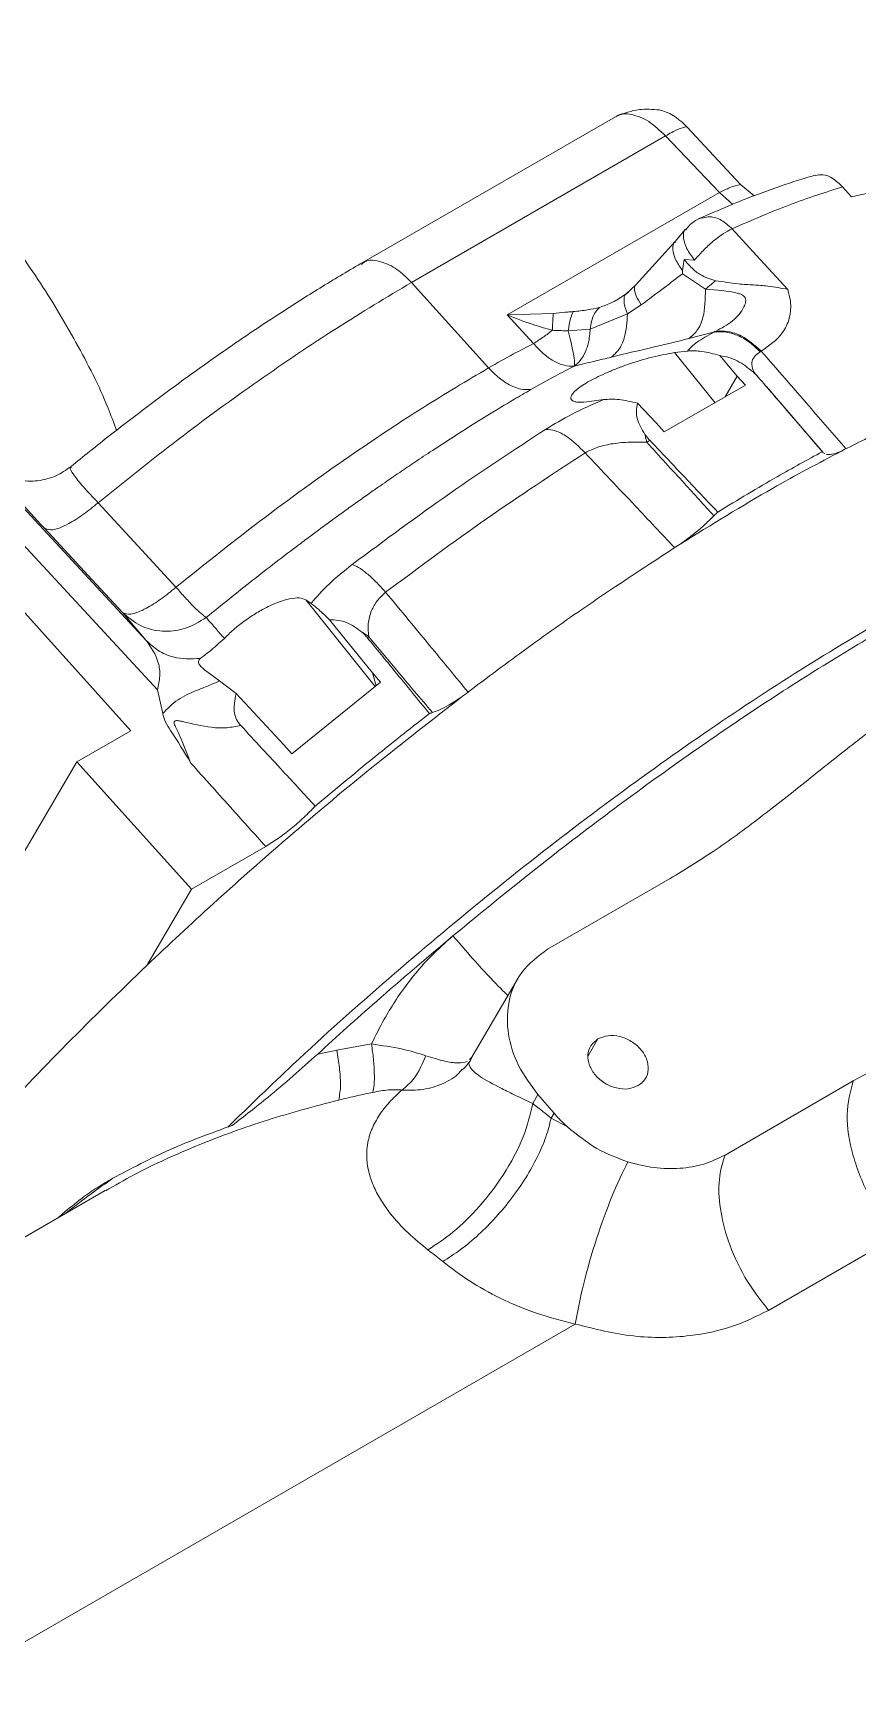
# Model space of a CAD drawing. Header units: millimetres. Extents: x 169 to 14583, y -399 to 10804.
# Drawn here: x 2401.5 to 2466.2, y 8397.4 to 8528 of the extents above; entities that cross this region are included whole.
import ezdxf

# ---------------------------------------------------------------- set-up
doc = ezdxf.new("R2010")
doc.units = ezdxf.units.MM
doc.header["$LTSCALE"] = 35

msp = doc.modelspace()

# ---------------------------------------------------------------- linework, layer by layer
at = {"color": 7, "linetype": 'Continuous', "lineweight": 18}
for p, q in [((2447.183, 8521.462), (2427.263, 8509.962)), ((2431.184, 8508.447), (2451.104, 8519.947)), ((2451.104, 8519.947), (2455.338, 8515.507)), ((2456.99, 8516.126), (2452.78, 8520.672)), ((2458.064, 8515.24), (2456.99, 8516.126)), ((2465.004, 8515.952), (2465.715, 8515.166)), ((2465.715, 8515.166), (2470.445, 8516.237)), ((2455.338, 8515.507), (2438.689, 8505.895)), ((2456.38, 8514.58), (2455.338, 8515.507)), ((2452.69, 8512.633), (2451.86, 8511.659)), ((2451.87, 8511.673), (2448.782, 8508.256)), ((2452.451, 8509.377), (2452.575, 8510.254)), ((2452.575, 8510.254), (2453.395, 8510.202)), ((2384.73, 8508.022), (2410.366, 8480.334)), ((2431.184, 8508.447), (2437.219, 8501.741)), ((2448.79, 8508.264), (2447.992, 8507.538)), ((2452.43, 8509.125), (2454.249, 8507.912)), ((2382.559, 8507.46), (2411.254, 8476.467)), ((2448.01, 8507.556), (2447.273, 8507.071)), ((2448.125, 8505.982), (2449.192, 8506.681)), ((2442.297, 8506.022), (2438.689, 8505.895)), ((2438.689, 8505.895), (2440.752, 8503.657)), ((2445.206, 8504.789), (2448.125, 8505.982)), ((2443.477, 8504.651), (2445.206, 8504.789)), ((2452.94, 8504.039), (2454.886, 8504.543)), ((2452.834, 8503.068), (2451.806, 8502.939)), ((2451.806, 8502.939), (2454.994, 8499.013)), ((2456.738, 8501.104), (2455.373, 8502.708)), ((2451.016, 8496.717), (2457.38, 8500.391)), ((2456.738, 8501.104), (2455.779, 8499.466)), ((2457.38, 8500.391), (2456.738, 8501.104)), ((2463.475, 8495.107), (2459.024, 8500.273)), ((2445.158, 8499.101), (2446.231, 8499.256)), ((2448.9, 8498.972), (2450.374, 8497.43)), ((2450.374, 8497.43), (2451.016, 8496.717)), ((2463.491, 8495.088), (2463.618, 8495.017)), ((2404.498, 8493.928), (2404.462, 8493.918)), ((2422.883, 8483.532), (2423.294, 8483.258)), ((2422.883, 8483.532), (2428.325, 8476.736)), ((2410.366, 8480.334), (2408.493, 8482.544)), ((2428.112, 8477.796), (2424.735, 8481.977)), ((2414.935, 8478.038), (2416.12, 8477.183)), ((2428.74, 8477.073), (2428.112, 8477.796)), ((2428.112, 8477.796), (2428.4, 8476.797)), ((2416.12, 8477.183), (2417.41, 8476.18)), ((2421.793, 8471.44), (2428.74, 8477.073)), ((2411.254, 8476.467), (2411.651, 8474.612)), ((2417.41, 8476.18), (2421.165, 8472.163)), ((2409.155, 8473.26), (2404.912, 8470.811)), ((2421.165, 8472.163), (2421.793, 8471.44)), ((2404.912, 8470.811), (2399.972, 8462.376)), ((2404.912, 8470.811), (2413.903, 8460.821)), ((2419.734, 8464.187), (2413.903, 8460.821)), ((2413.903, 8460.821), (2410.398, 8454.835)), ((2451.483, 8461.667), (2441.862, 8456.114)), ((2439.571, 8453.887), (2435.836, 8447.508)), ((2445.812, 8449.07), (2445.035, 8447.743)), ((2423.816, 8447.888), (2425.313, 8448.194)), ((2428.04, 8448.675), (2425.313, 8448.194)), ((2435.036, 8446.556), (2435.156, 8446.701)), ((2435.89, 8447.605), (2435.723, 8447.451)), ((2435.86, 8447.494), (2435.749, 8447.293)), ((2468.761, 8447.346), (2465.844, 8445.771)), ((2465.844, 8445.771), (2455.778, 8439.959)), ((2441.102, 8444.705), (2440.687, 8443.996)), ((2442.364, 8443.24), (2441.102, 8444.705)), ((2442.135, 8442.848), (2442.364, 8443.24)), ((2442.135, 8442.848), (2443.409, 8442.171)), ((2407.145, 8437.17), (2338.615, 8397.608)), ((2403.793, 8435.337), (2403.44, 8435.031)), ((2459.187, 8427.768), (2469.253, 8433.579)), ((2444.022, 8426.692), (2363.195, 8380.032))]:
    msp.add_line(p, q, dxfattribs=at)
at = {"color": 7, "linetype": 'Continuous', "lineweight": 18, "flags": 128}
for points in [[(2460.707, 8507.896), (2458.257, 8510.565), (2456.332, 8512.662)], [(2409.155, 8473.26), (2392.719, 8491.522), (2379.806, 8505.871)], [(2406.583, 8491.16), (2410.003, 8487.446), (2412.69, 8484.528)], [(2402.369, 8489.162), (2405.798, 8485.456), (2408.493, 8482.544)]]:
    msp.add_lwpolyline(points, dxfattribs=at)
at = {"color": 7, "linetype": 'Continuous', "lineweight": 18}
for points, knots in [([(2378.785, 8528.008), (2380.119, 8527.536), (2382.794, 8526.588), (2386.9, 8524.199), (2390.954, 8521.196), (2394.866, 8517.551), (2398.549, 8513.375), (2401.931, 8508.742), (2404.898, 8503.782), (2406.951, 8499.761), (2407.814, 8497.425), (2408.031, 8496.839)], [0, 0, 0, 0, 0.11963448, 0.23999034, 0.36033136, 0.47998343, 0.59961344, 0.71997505, 0.84031461, 0.95996734, 1, 1, 1, 1]), ([(2451.104, 8519.947), (2450.67, 8520.366), (2449.802, 8521.203), (2448.452, 8521.692), (2447.532, 8521.75), (2447.232, 8521.461), (2447.203, 8521.433)], [0, 0, 0, 0, 0.3217422, 0.6434844, 0.9652266, 1, 1, 1, 1]), ([(2450.617, 8521.993), (2450.096, 8522.034), (2448.942, 8522.124), (2447.846, 8521.717), (2447.245, 8521.493)], [0, 0, 0, 0, 0.4508974, 1, 1, 1, 1]), ([(2450.629, 8521.991), (2450.991, 8521.888), (2451.714, 8521.682), (2452.425, 8521.009), (2452.78, 8520.672)], [0, 0, 0, 0, 0.4996128, 1, 1, 1, 1]), ([(2462.866, 8516.869), (2462.54, 8516.775), (2461.314, 8516.425), (2459.074, 8515.658), (2456.338, 8514.595), (2454.502, 8513.783), (2453.709, 8513.433)], [0, 0, 0, 0, 0.1163761, 0.4379635, 0.7573444, 1, 1, 1, 1]), ([(2456.99, 8516.126), (2456.734, 8516.071), (2456.275, 8515.972), (2455.625, 8515.649), (2455.338, 8515.507)], [0, 0, 0, 0, 0.5594306, 1, 1, 1, 1]), ([(2465.004, 8515.952), (2464.758, 8516.185), (2464.25, 8516.668), (2463.466, 8516.968), (2463.054, 8516.887), (2462.87, 8516.85)], [0, 0, 0, 0, 0.3405548, 0.7040308, 1, 1, 1, 1]), ([(2454.032, 8513.537), (2453.993, 8513.528), (2453.631, 8513.447), (2453.128, 8513.134), (2452.816, 8512.729), (2452.706, 8512.587)], [0, 0, 0, 0, 0.07197104, 0.67246344, 1, 1, 1, 1]), ([(2454.039, 8513.505), (2453.94, 8513.511), (2453.84, 8513.518), (2453.77, 8513.46), (2453.769, 8513.459)], [0, 0, 0, 0, 0.9917765, 1, 1, 1, 1]), ([(2456.332, 8512.662), (2456.065, 8512.904), (2455.532, 8513.388), (2454.687, 8513.67), (2454.226, 8513.553), (2454.039, 8513.505)], [0, 0, 0, 0, 0.373065, 0.7461299, 1, 1, 1, 1]), ([(2452.693, 8512.598), (2452.674, 8512.584), (2452.493, 8512.453), (2452.488, 8511.922), (2452.719, 8511.094), (2453.169, 8510.499), (2453.395, 8510.202)], [0, 0, 0, 0, 0.0367237, 0.3578158, 0.6789079, 1, 1, 1, 1]), ([(2456.332, 8512.662), (2456.115, 8512.549), (2455.663, 8512.311), (2454.849, 8511.698), (2454.032, 8510.955), (2453.604, 8510.45), (2453.395, 8510.202)], [0, 0, 0, 0, 0.2335636, 0.4880774, 0.7491222, 1, 1, 1, 1]), ([(2451.901, 8511.638), (2451.862, 8511.61), (2451.648, 8511.456), (2451.669, 8510.898), (2451.911, 8510.131), (2452.271, 8509.628), (2452.451, 8509.377)], [0, 0, 0, 0, 0.0786356, 0.4363218, 0.7181609, 1, 1, 1, 1]), ([(2427.2, 8509.928), (2426.659, 8509.612), (2425.079, 8508.69), (2422.398, 8507.036), (2419.152, 8504.923), (2415.863, 8502.668), (2412.549, 8500.288), (2409.224, 8497.789), (2406.518, 8495.678), (2404.931, 8494.389), (2404.444, 8493.993)], [0, 0, 0, 0, 0.0754236, 0.2199895, 0.3640432, 0.5076431, 0.6509024, 0.7939102, 0.9367384, 1, 1, 1, 1]), ([(2427.249, 8509.854), (2427.328, 8509.93), (2427.711, 8510.298), (2428.742, 8510.156), (2430.046, 8509.564), (2430.804, 8508.82), (2431.184, 8508.447)], [0, 0, 0, 0, 0.091745, 0.4443174, 0.7221587, 1, 1, 1, 1]), ([(2452.451, 8509.377), (2452.447, 8509.33), (2452.439, 8509.246), (2452.433, 8509.162), (2452.43, 8509.125)], [0, 0, 0, 0, 0.5604656, 1, 1, 1, 1]), ([(2455.061, 8508.587), (2454.64, 8508.713), (2453.967, 8508.915), (2453.154, 8509.561), (2452.769, 8510.021), (2452.575, 8510.254)], [0, 0, 0, 0, 0.4516482, 0.7233051, 1, 1, 1, 1]), ([(2449.192, 8506.681), (2449.044, 8506.927), (2448.74, 8507.433), (2448.658, 8507.957), (2448.703, 8508.231), (2448.801, 8508.275), (2448.802, 8508.275)], [0, 0, 0, 0, 0.347125, 0.7124432, 0.997653, 1, 1, 1, 1]), ([(2449.192, 8506.681), (2449.814, 8507.142), (2450.925, 8507.966), (2451.969, 8508.771), (2452.43, 8509.125)], [0, 0, 0, 0, 0.5593554, 1, 1, 1, 1]), ([(2452.94, 8504.039), (2453.165, 8504.227), (2453.63, 8504.615), (2454.204, 8505.879), (2454.232, 8507.14), (2454.249, 8507.912)], [0, 0, 0, 0, 0.2672339, 0.5516483, 1, 1, 1, 1]), ([(2454.249, 8507.912), (2454.393, 8508.042), (2454.648, 8508.273), (2454.935, 8508.491), (2455.061, 8508.587)], [0, 0, 0, 0, 0.5598815, 1, 1, 1, 1]), ([(2454.249, 8507.912), (2455.107, 8507.865), (2456.043, 8507.813), (2457.07, 8507.518), (2457.222, 8507.415), (2457.339, 8507.294), (2457.417, 8507.128), (2457.405, 8506.853), (2457.158, 8506.223), (2456.411, 8505.357), (2455.494, 8504.859), (2455.03, 8504.607)], [0, 0, 0, 0, 0.3662202, 0.3997352, 0.427153, 0.4437711, 0.474624, 0.5107594, 0.5715656, 0.7830781, 1, 1, 1, 1]), ([(2460.707, 8507.896), (2460.189, 8508.002), (2459.325, 8508.179), (2457.984, 8508.249), (2456.577, 8508.344), (2455.637, 8508.495), (2455.061, 8508.587)], [0, 0, 0, 0, 0.2805412, 0.4672329, 0.673991, 1, 1, 1, 1]), ([(2458.619, 8503.061), (2459.241, 8503.492), (2460.252, 8504.192), (2460.883, 8505.625), (2461.003, 8506.803), (2460.789, 8507.594), (2460.707, 8507.896)], [0, 0, 0, 0, 0.3816169, 0.6201522, 0.8545598, 1, 1, 1, 1]), ([(2445.929, 8506.492), (2446.258, 8506.606), (2447.042, 8506.878), (2447.773, 8507.381), (2448.198, 8507.674)], [0, 0, 0, 0, 0.4186111, 1, 1, 1, 1]), ([(2448.125, 8505.982), (2448.036, 8506.216), (2447.854, 8506.692), (2447.84, 8507.195), (2447.907, 8507.472), (2447.997, 8507.531), (2448.008, 8507.539)], [0, 0, 0, 0, 0.3370729, 0.6873713, 0.9612939, 1, 1, 1, 1]), ([(2438.689, 8505.895), (2439.341, 8505.638), (2440.503, 8505.179), (2441.704, 8504.845), (2442.231, 8504.698)], [0, 0, 0, 0, 0.5609213, 1, 1, 1, 1]), ([(2442.231, 8504.698), (2442.244, 8504.985), (2442.267, 8505.496), (2442.288, 8505.861), (2442.297, 8506.022)], [0, 0, 0, 0, 0.56, 1, 1, 1, 1]), ([(2443.862, 8506.159), (2443.715, 8506.146), (2443.527, 8506.13), (2443.327, 8506.114), (2443.266, 8506.109), (2442.931, 8506.082), (2442.61, 8506.052), (2442.297, 8506.022)], [0, 0, 0, 0, 0.2808088, 0.3595882, 0.3832513, 0.3963607, 1, 1, 1, 1]), ([(2443.477, 8504.651), (2443.531, 8504.995), (2443.628, 8505.611), (2443.791, 8505.992), (2443.862, 8506.159)], [0, 0, 0, 0, 0.56, 1, 1, 1, 1]), ([(2445.929, 8506.492), (2445.624, 8506.421), (2444.97, 8506.269), (2444.248, 8506.198), (2443.862, 8506.159)], [0, 0, 0, 0, 0.4655732, 1, 1, 1, 1]), ([(2445.206, 8504.789), (2445.272, 8505.202), (2445.389, 8505.941), (2445.764, 8506.324), (2445.929, 8506.492)], [0, 0, 0, 0, 0.56, 1, 1, 1, 1]), ([(2446.839, 8502.581), (2447.048, 8502.76), (2447.473, 8503.123), (2448.002, 8504.234), (2448.079, 8505.323), (2448.125, 8505.982)], [0, 0, 0, 0, 0.2769426, 0.5623545, 1, 1, 1, 1]), ([(2440.752, 8503.657), (2441.02, 8503.826), (2441.499, 8504.128), (2442.007, 8504.524), (2442.231, 8504.698)], [0, 0, 0, 0, 0.559802, 1, 1, 1, 1]), ([(2442.231, 8504.698), (2442.465, 8504.687), (2442.887, 8504.667), (2443.295, 8504.656), (2443.477, 8504.651)], [0, 0, 0, 0, 0.5561849, 1, 1, 1, 1]), ([(2443.951, 8501.883), (2443.966, 8501.978), (2443.996, 8502.184), (2443.895, 8502.838), (2443.706, 8503.691), (2443.543, 8504.372), (2443.477, 8504.651)], [0, 0, 0, 0, 0.2311794, 0.5007909, 0.7959766, 1, 1, 1, 1]), ([(2443.951, 8501.883), (2444.113, 8502.015), (2444.453, 8502.293), (2444.819, 8502.942), (2445.105, 8503.771), (2445.17, 8504.423), (2445.206, 8504.789)], [0, 0, 0, 0, 0.2374371, 0.5000189, 0.7191143, 1, 1, 1, 1]), ([(2446.839, 8502.581), (2447.977, 8502.855), (2450.009, 8503.343), (2452.045, 8503.826), (2452.94, 8504.039)], [0, 0, 0, 0, 0.5599549, 1, 1, 1, 1]), ([(2454.886, 8504.543), (2454.411, 8504.276), (2453.435, 8503.726), (2453.038, 8503.291), (2452.834, 8503.068)], [0, 0, 0, 0, 0.4863036, 1, 1, 1, 1]), ([(2455.03, 8504.607), (2455.003, 8504.595), (2454.955, 8504.573), (2454.907, 8504.552), (2454.886, 8504.543)], [0, 0, 0, 0, 0.5615642, 1, 1, 1, 1]), ([(2454.886, 8504.543), (2455.179, 8504.57), (2455.772, 8504.625), (2456.738, 8504.341), (2457.691, 8503.816), (2458.255, 8503.273), (2458.533, 8503.005)], [0, 0, 0, 0, 0.24616793, 0.50000021, 0.75383238, 1, 1, 1, 1]), ([(2455.03, 8504.607), (2455.351, 8504.625), (2456.004, 8504.662), (2457.276, 8504.235), (2458.113, 8503.504), (2458.619, 8503.061)], [0, 0, 0, 0, 0.2770144, 0.5623046, 1, 1, 1, 1]), ([(2437.219, 8501.741), (2437.868, 8502.11), (2439.029, 8502.768), (2440.225, 8503.385), (2440.752, 8503.657)], [0, 0, 0, 0, 0.5594988, 1, 1, 1, 1]), ([(2440.752, 8503.657), (2441, 8503.383), (2441.501, 8502.832), (2442.327, 8502.254), (2443.173, 8501.881), (2443.688, 8501.882), (2443.951, 8501.883)], [0, 0, 0, 0, 0.2399454, 0.4844879, 0.7369145, 1, 1, 1, 1]), ([(2451.806, 8502.939), (2451.259, 8502.845), (2450.225, 8502.668), (2448.5, 8502.146), (2447.24, 8501.679), (2446.401, 8501.329), (2445.652, 8500.979), (2445.006, 8500.636), (2444.471, 8500.297), (2444.054, 8499.974), (2443.773, 8499.678), (2443.602, 8499.317), (2443.818, 8499.11), (2444.388, 8499.017), (2444.852, 8499.068), (2445.158, 8499.101)], [0, 0, 0, 0, 0.1497537, 0.2829036, 0.3415206, 0.3968579, 0.4493931, 0.4996907, 0.5499795, 0.6025116, 0.6578519, 0.7164778, 0.8496276, 0.9009409, 1, 1, 1, 1]), ([(2452.834, 8503.068), (2453.204, 8503.077), (2454.013, 8503.098), (2454.894, 8502.846), (2455.373, 8502.708)], [0, 0, 0, 0, 0.4566482, 1, 1, 1, 1]), ([(2455.373, 8502.708), (2455.613, 8502.665), (2456.071, 8502.582), (2457.001, 8502.21), (2457.582, 8501.747), (2457.981, 8501.429)], [0, 0, 0, 0, 0.2557728, 0.4894538, 1, 1, 1, 1]), ([(2458.417, 8500.968), (2458.255, 8501.162), (2457.94, 8501.538), (2457.838, 8502.104), (2458.011, 8502.61), (2458.362, 8502.876), (2458.533, 8503.005)], [0, 0, 0, 0, 0.30659376, 0.59349763, 0.80279559, 1, 1, 1, 1]), ([(2458.533, 8503.005), (2458.549, 8503.015), (2458.578, 8503.033), (2458.606, 8503.052), (2458.619, 8503.061)], [0, 0, 0, 0, 0.5606667, 1, 1, 1, 1]), ([(2458.619, 8503.061), (2459.87, 8501.619), (2462.09, 8499.061), (2464.306, 8496.502), (2465.272, 8495.385)], [0, 0, 0, 0, 0.56368454, 1, 1, 1, 1]), ([(2412.69, 8484.528), (2415.033, 8486.396), (2419.717, 8490.133), (2426.23, 8494.795), (2432.102, 8498.7), (2435.513, 8500.728), (2437.219, 8501.741)], [0, 0, 0, 0, 0.2799558, 0.5599117, 0.7799558, 1, 1, 1, 1]), ([(2440.554, 8500.044), (2441.178, 8500.398), (2442.293, 8501.03), (2443.445, 8501.622), (2443.951, 8501.883)], [0, 0, 0, 0, 0.5599564, 1, 1, 1, 1]), ([(2443.951, 8501.883), (2444.49, 8502.014), (2445.452, 8502.247), (2446.415, 8502.479), (2446.839, 8502.581)], [0, 0, 0, 0, 0.5599719, 1, 1, 1, 1]), ([(2457.981, 8501.429), (2458.063, 8501.351), (2458.212, 8501.211), (2458.345, 8501.06), (2458.404, 8500.994)], [0, 0, 0, 0, 0.55543764, 1, 1, 1, 1]), ([(2415.062, 8482.154), (2416.276, 8483.134), (2418.704, 8485.093), (2421.464, 8487.208), (2423.318, 8488.596), (2424.273, 8489.302), (2425.226, 8490), (2426.178, 8490.688), (2427.127, 8491.367), (2428.036, 8492.009), (2429.078, 8492.737), (2430.198, 8493.507), (2431.506, 8494.392), (2432.904, 8495.32), (2434.83, 8496.571), (2436.963, 8497.909), (2438.994, 8499.136), (2440.106, 8499.783), (2440.554, 8500.044)], [0, 0, 0, 0, 0.1399976, 0.2799862, 0.316656, 0.3533249, 0.3899929, 0.4266598, 0.4633256, 0.4999903, 0.532293, 0.5847303, 0.6308756, 0.6859705, 0.7500154, 0.8604411, 0.9437718, 1, 1, 1, 1]), ([(2463.412, 8495.167), (2462.487, 8496.246), (2460.82, 8498.189), (2459.148, 8500.13), (2458.404, 8500.994)], [0, 0, 0, 0, 0.5549095, 1, 1, 1, 1]), ([(2446.231, 8499.256), (2445.394, 8498.884), (2443.764, 8498.16), (2442.369, 8497.321), (2441.691, 8496.913)], [0, 0, 0, 0, 0.5141598, 1, 1, 1, 1]), ([(2446.231, 8499.256), (2446.636, 8499.277), (2447.483, 8499.321), (2448.415, 8499.091), (2448.9, 8498.972)], [0, 0, 0, 0, 0.4784896, 1, 1, 1, 1]), ([(2449.489, 8496.527), (2449.246, 8496.939), (2448.893, 8497.536), (2448.794, 8498.385), (2448.864, 8498.77), (2448.9, 8498.972)], [0, 0, 0, 0, 0.5140245, 0.7460516, 1, 1, 1, 1]), ([(2441.691, 8496.913), (2441.946, 8496.895), (2442.461, 8496.857), (2443.548, 8496.314), (2444.333, 8495.545), (2444.806, 8495.082)], [0, 0, 0, 0, 0.2798144, 0.5658793, 1, 1, 1, 1]), ([(2449.868, 8496.066), (2449.792, 8496.15), (2449.657, 8496.299), (2449.54, 8496.458), (2449.489, 8496.527)], [0, 0, 0, 0, 0.5644904, 1, 1, 1, 1]), ([(2449.489, 8496.527), (2449.516, 8496.411), (2449.564, 8496.204), (2449.621, 8495.996), (2449.646, 8495.905)], [0, 0, 0, 0, 0.56, 1, 1, 1, 1]), ([(2444.806, 8495.082), (2445.13, 8495.24), (2445.801, 8495.569), (2447.049, 8495.824), (2448.354, 8495.943), (2449.207, 8495.918), (2449.646, 8495.905)], [0, 0, 0, 0, 0.2242673, 0.4647417, 0.7244412, 1, 1, 1, 1]), ([(2444.806, 8495.082), (2446.116, 8493.689), (2448.456, 8491.202), (2450.799, 8488.718), (2451.83, 8487.625)], [0, 0, 0, 0, 0.5599987, 1, 1, 1, 1]), ([(2449.646, 8495.905), (2449.687, 8495.935), (2449.761, 8495.988), (2449.836, 8496.042), (2449.868, 8496.066)], [0, 0, 0, 0, 0.5596346, 1, 1, 1, 1]), ([(2449.646, 8495.905), (2450.628, 8494.827), (2452.381, 8492.903), (2454.135, 8490.979), (2454.906, 8490.132)], [0, 0, 0, 0, 0.56, 1, 1, 1, 1]), ([(2455.206, 8490.43), (2454.221, 8491.468), (2452.44, 8493.345), (2450.663, 8495.225), (2449.868, 8496.066)], [0, 0, 0, 0, 0.5526918, 1, 1, 1, 1]), ([(2452.262, 8487.911), (2454.712, 8489.427), (2459.089, 8492.134), (2463.129, 8494.27), (2464.907, 8495.211)], [0, 0, 0, 0, 0.5598669, 1, 1, 1, 1]), ([(2455.206, 8490.43), (2456.775, 8491.377), (2459.576, 8493.068), (2462.24, 8494.526), (2463.412, 8495.167)], [0, 0, 0, 0, 0.55997334, 1, 1, 1, 1]), ([(2463.412, 8495.167), (2463.428, 8495.154), (2463.451, 8495.135), (2463.469, 8495.113), (2463.474, 8495.107)], [0, 0, 0, 0, 0.7210047, 1, 1, 1, 1]), ([(2463.742, 8494.947), (2463.868, 8494.94), (2464.16, 8494.922), (2464.636, 8495.106), (2464.907, 8495.211)], [0, 0, 0, 0, 0.4332821, 1, 1, 1, 1]), ([(2397.84, 8494.168), (2397.866, 8494.134), (2397.974, 8493.992), (2398.761, 8493.105), (2400.233, 8491.477), (2401.654, 8489.937), (2402.369, 8489.162)], [0, 0, 0, 0, 0.083775, 0.3539339, 0.6750388, 1, 1, 1, 1]), ([(2404.442, 8493.989), (2404.063, 8493.726), (2403.275, 8493.18), (2401.833, 8492.82), (2400.301, 8492.85), (2399.368, 8493.251), (2398.905, 8493.45)], [0, 0, 0, 0, 0.2340014, 0.485483, 0.7447034, 1, 1, 1, 1]), ([(2404.462, 8493.918), (2404.437, 8493.915), (2404.304, 8493.901), (2404.614, 8493.391), (2405.356, 8492.45), (2406.172, 8491.591), (2406.583, 8491.16)], [0, 0, 0, 0, 0.0740827, 0.3846786, 0.6908217, 1, 1, 1, 1]), ([(2402.369, 8489.162), (2402.561, 8489.083), (2402.957, 8488.919), (2404.136, 8489.398), (2405.406, 8490.19), (2406.2, 8490.845), (2406.583, 8491.16)], [0, 0, 0, 0, 0.2752598, 0.5663771, 0.7911065, 1, 1, 1, 1]), ([(2500.124, 8489.748), (2498.827, 8489.046), (2496.052, 8487.546), (2491.407, 8485.543), (2486.591, 8483.611), (2482.083, 8481.793), (2478.201, 8480.052), (2474.784, 8478.292), (2471.685, 8476.433), (2468.705, 8474.399), (2465.591, 8472.045), (2462.215, 8469.347), (2458.62, 8466.489), (2455.066, 8463.862), (2452.616, 8462.361), (2451.483, 8461.667)], [0, 0, 0, 0, 0.0779882, 0.166883, 0.2624896, 0.3459943, 0.4179748, 0.48409, 0.5484442, 0.6107069, 0.6785724, 0.7605013, 0.8464207, 0.9289943, 1, 1, 1, 1]), ([(2452.262, 8487.911), (2452.593, 8488.15), (2453.213, 8488.598), (2454.124, 8489.369), (2454.645, 8489.878), (2454.906, 8490.132)], [0, 0, 0, 0, 0.3644277, 0.6822457, 1, 1, 1, 1]), ([(2454.906, 8490.132), (2454.961, 8490.188), (2455.06, 8490.287), (2455.161, 8490.386), (2455.206, 8490.43)], [0, 0, 0, 0, 0.5599958, 1, 1, 1, 1]), ([(2480.841, 8488.294), (2478.76, 8487.362), (2474.601, 8485.5), (2467.648, 8481.698), (2460.32, 8477.236), (2452.684, 8472.116), (2444.886, 8466.444), (2437.052, 8460.313), (2429.336, 8453.827), (2422.496, 8447.729), (2418.457, 8443.797), (2416.762, 8442.148)], [0, 0, 0, 0, 0.11473555, 0.22924741, 0.3439769, 0.45870474, 0.57322069, 0.68795345, 0.80268129, 0.91719724, 1, 1, 1, 1]), ([(2435.178, 8475.967), (2436.799, 8477.184), (2440.038, 8479.616), (2445.786, 8483.695), (2449.805, 8486.312), (2452.262, 8487.911)], [0, 0, 0, 0, 0.2801882, 0.5600267, 1, 1, 1, 1]), ([(2423.294, 8483.258), (2423.737, 8483.77), (2424.606, 8484.773), (2425.891, 8485.802), (2426.52, 8486.307)], [0, 0, 0, 0, 0.5100523, 1, 1, 1, 1]), ([(2408.493, 8482.544), (2408.682, 8482.465), (2409.072, 8482.302), (2410.235, 8482.768), (2411.504, 8483.553), (2412.304, 8484.21), (2412.69, 8484.528)], [0, 0, 0, 0, 0.2720039, 0.56223643, 0.78830577, 1, 1, 1, 1]), ([(2416.493, 8480.504), (2416.725, 8480.734), (2417.186, 8481.194), (2418.028, 8481.862), (2418.919, 8482.467), (2419.855, 8482.986), (2420.784, 8483.393), (2421.658, 8483.644), (2422.422, 8483.729), (2422.728, 8483.598), (2422.883, 8483.532)], [0, 0, 0, 0, 0.1065186, 0.2124112, 0.3209105, 0.4324846, 0.5595617, 0.6927887, 0.844, 1, 1, 1, 1]), ([(2424.735, 8481.977), (2424.441, 8482.265), (2423.877, 8482.814), (2423.482, 8483.115), (2423.294, 8483.258)], [0, 0, 0, 0, 0.5220988, 1, 1, 1, 1]), ([(2427.822, 8480.646), (2427.789, 8480.98), (2427.726, 8481.625), (2427.965, 8482.595), (2428.428, 8483.462), (2428.914, 8483.915), (2429.149, 8484.135)], [0, 0, 0, 0, 0.30751831, 0.59441814, 0.80312605, 1, 1, 1, 1]), ([(2429.149, 8484.135), (2430.367, 8482.662), (2432.526, 8480.05), (2434.681, 8477.433), (2435.621, 8476.292)], [0, 0, 0, 0, 0.5636927, 1, 1, 1, 1]), ([(2408.493, 8482.544), (2408.944, 8482.161), (2409.845, 8481.394), (2411.126, 8481.103), (2412.319, 8481.061), (2413.556, 8481.216), (2414.538, 8481.828), (2415.062, 8482.154)], [0, 0, 0, 0, 0.2498844, 0.4997688, 0.5308932, 0.7501156, 1, 1, 1, 1]), ([(2415.062, 8482.154), (2415.324, 8481.853), (2415.801, 8481.303), (2416.278, 8480.752), (2416.493, 8480.504)], [0, 0, 0, 0, 0.548699, 1, 1, 1, 1]), ([(2424.735, 8481.977), (2424.974, 8481.969), (2425.433, 8481.954), (2426.349, 8481.703), (2426.905, 8481.289), (2427.288, 8481.005)], [0, 0, 0, 0, 0.2527534, 0.4866422, 1, 1, 1, 1]), ([(2414.596, 8478.93), (2414.827, 8479.098), (2415.3, 8479.44), (2416.09, 8480.144), (2416.493, 8480.504)], [0, 0, 0, 0, 0.4896782, 1, 1, 1, 1]), ([(2427.288, 8481.005), (2427.37, 8480.928), (2427.518, 8480.791), (2427.648, 8480.638), (2427.705, 8480.57)], [0, 0, 0, 0, 0.5554029, 1, 1, 1, 1]), ([(2427.822, 8480.646), (2427.725, 8480.717), (2427.553, 8480.844), (2427.369, 8480.956), (2427.288, 8481.005)], [0, 0, 0, 0, 0.56, 1, 1, 1, 1]), ([(2427.705, 8480.57), (2427.728, 8480.585), (2427.768, 8480.611), (2427.805, 8480.636), (2427.822, 8480.646)], [0, 0, 0, 0, 0.560335, 1, 1, 1, 1]), ([(2432.58, 8474.611), (2431.679, 8475.714), (2430.057, 8477.702), (2428.43, 8479.687), (2427.705, 8480.57)], [0, 0, 0, 0, 0.5549606, 1, 1, 1, 1]), ([(2432.813, 8474.685), (2431.882, 8475.798), (2430.219, 8477.786), (2428.554, 8479.772), (2427.822, 8480.646)], [0, 0, 0, 0, 0.56, 1, 1, 1, 1]), ([(2411.254, 8476.467), (2411.329, 8476.839), (2411.481, 8477.601), (2411.302, 8478.986), (2410.743, 8479.79), (2410.366, 8480.334)], [0, 0, 0, 0, 0.23547651, 0.48309676, 1, 1, 1, 1]), ([(2410.366, 8480.334), (2410.664, 8480.063), (2411.281, 8479.505), (2412.717, 8478.866), (2413.879, 8478.906), (2414.596, 8478.93)], [0, 0, 0, 0, 0.2643627, 0.5462238, 1, 1, 1, 1]), ([(2414.596, 8478.93), (2414.543, 8478.864), (2414.437, 8478.734), (2414.474, 8478.446), (2414.747, 8478.204), (2414.935, 8478.038)], [0, 0, 0, 0, 0.2425975, 0.480337, 1, 1, 1, 1]), ([(2411.651, 8474.612), (2412.032, 8475.001), (2412.796, 8475.78), (2414.072, 8476.338), (2415.228, 8476.781), (2415.821, 8477.048), (2416.12, 8477.183)], [0, 0, 0, 0, 0.3253388, 0.6529807, 0.8247759, 1, 1, 1, 1]), ([(2435.178, 8475.967), (2432.801, 8474.122), (2428.046, 8470.433), (2421.504, 8464.929), (2415.596, 8459.716), (2412.131, 8456.462), (2410.398, 8454.835)], [0, 0, 0, 0, 0.279972, 0.559944, 0.779972, 1, 1, 1, 1]), ([(2417.41, 8476.18), (2417.308, 8475.662), (2417.169, 8474.964), (2417.431, 8474.11), (2417.66, 8473.826), (2417.777, 8473.68)], [0, 0, 0, 0, 0.5837075, 0.7860021, 1, 1, 1, 1]), ([(2432.813, 8474.685), (2433.009, 8474.753), (2433.401, 8474.89), (2434.202, 8475.31), (2434.825, 8475.729), (2435.178, 8475.967)], [0, 0, 0, 0, 0.3023524, 0.6046287, 1, 1, 1, 1]), ([(2411.651, 8474.612), (2411.705, 8474.398), (2411.822, 8473.94), (2412.701, 8472.666), (2413.347, 8471.58), (2413.856, 8470.724)], [0, 0, 0, 0, 0.1572141, 0.3359135, 1, 1, 1, 1]), ([(2413.856, 8470.724), (2413.54, 8471.532), (2413.171, 8472.478), (2412.674, 8473.531), (2412.542, 8473.81), (2412.556, 8473.959), (2412.569, 8473.989), (2412.583, 8474.008), (2412.601, 8474.023), (2412.618, 8474.032), (2412.629, 8474.036), (2412.633, 8474.037), (2412.634, 8474.038), (2412.634, 8474.038), (2412.634, 8474.038), (2412.642, 8474.04), (2412.671, 8474.051), (2412.814, 8474.069), (2412.968, 8474.038), (2413.129, 8474.005), (2413.94, 8473.826), (2415.125, 8473.511), (2416.689, 8473.452), (2417.422, 8473.606), (2417.777, 8473.68)], [0, 0, 0, 0, 0.310847, 0.3637788, 0.4074268, 0.413709, 0.4164943, 0.4191616, 0.4218333, 0.424645, 0.425387, 0.4257651, 0.4258127, 0.4258366, 0.4258396, 0.4258417, 0.4283555, 0.436016, 0.4719182, 0.4773885, 0.4886378, 0.7382243, 0.8729128, 1, 1, 1, 1]), ([(2423.622, 8467.347), (2425.286, 8468.734), (2428.256, 8471.211), (2431.259, 8473.572), (2432.58, 8474.611)], [0, 0, 0, 0, 0.5599733, 1, 1, 1, 1]), ([(2432.58, 8474.611), (2432.624, 8474.626), (2432.704, 8474.652), (2432.78, 8474.675), (2432.813, 8474.685)], [0, 0, 0, 0, 0.55999576, 1, 1, 1, 1]), ([(2417.777, 8473.68), (2418.882, 8472.481), (2420.827, 8470.367), (2422.778, 8468.259), (2423.622, 8467.347)], [0, 0, 0, 0, 0.567544, 1, 1, 1, 1]), ([(2413.856, 8470.724), (2414.952, 8469.503), (2416.91, 8467.323), (2418.871, 8465.145), (2419.734, 8464.187)], [0, 0, 0, 0, 0.5599901, 1, 1, 1, 1]), ([(2419.734, 8464.187), (2420.056, 8464.384), (2420.7, 8464.779), (2421.737, 8465.574), (2422.75, 8466.446), (2423.332, 8467.047), (2423.622, 8467.347)], [0, 0, 0, 0, 0.2499338, 0.4998554, 0.7499243, 1, 1, 1, 1]), ([(2434.425, 8457.157), (2432.412, 8455.456), (2428.817, 8452.419), (2425.344, 8449.273), (2423.816, 8447.888)], [0, 0, 0, 0, 0.5599597, 1, 1, 1, 1]), ([(2434.425, 8457.157), (2433.831, 8456.628), (2432.553, 8455.49), (2431.064, 8453.723), (2429.883, 8452.051), (2428.913, 8450.466), (2428.359, 8449.328), (2428.04, 8448.675)], [0, 0, 0, 0, 0.2226552, 0.4796539, 0.6455327, 0.7963597, 1, 1, 1, 1]), ([(2438.749, 8452.483), (2438.565, 8452.652), (2438.017, 8453.155), (2436.506, 8454.773), (2435.1, 8456.383), (2434.425, 8457.157)], [0, 0, 0, 0, 0.2072192, 0.6190491, 1, 1, 1, 1]), ([(2441.102, 8444.705), (2440.544, 8445.455), (2439.429, 8446.955), (2438.661, 8449.458), (2438.673, 8452.006), (2439.639, 8454.449), (2441.121, 8455.559), (2441.862, 8456.114)], [0, 0, 0, 0, 0.1867813, 0.3735626, 0.560344, 0.780172, 1, 1, 1, 1]), ([(2410.398, 8454.835), (2408.275, 8452.777), (2404.03, 8448.66), (2398.173, 8442.485), (2392.78, 8436.411), (2388.017, 8430.549), (2384.621, 8426.059), (2383.085, 8423.682), (2382.67, 8423.041)], [0, 0, 0, 0, 0.1862555, 0.372511, 0.5587665, 0.745022, 0.9312775, 1, 1, 1, 1]), ([(2445.812, 8449.07), (2445.605, 8448.909), (2445.189, 8448.587), (2444.966, 8447.824), (2445.094, 8446.991), (2445.576, 8446.191), (2446.335, 8445.551), (2447.249, 8445.173), (2448.203, 8445.089), (2448.713, 8445.301), (2448.968, 8445.407)], [0, 0, 0, 0, 0.125, 0.25, 0.375, 0.5, 0.625, 0.75, 0.875, 1, 1, 1, 1]), ([(2448.968, 8445.407), (2449.175, 8445.568), (2449.591, 8445.89), (2449.814, 8446.653), (2449.686, 8447.486), (2449.204, 8448.286), (2448.446, 8448.926), (2447.531, 8449.304), (2446.578, 8449.388), (2446.067, 8449.176), (2445.812, 8449.07)], [0, 0, 0, 0, 0.125, 0.25, 0.375, 0.5, 0.625, 0.75, 0.875, 1, 1, 1, 1]), ([(2423.816, 8447.888), (2422.522, 8446.729), (2420.33, 8444.766), (2418.047, 8443.005), (2417.111, 8442.284)], [0, 0, 0, 0, 0.5902616, 1, 1, 1, 1]), ([(2425.313, 8448.194), (2425.39, 8447.725), (2425.546, 8446.769), (2425.65, 8445.266), (2425.535, 8444.647), (2425.465, 8444.273)], [0, 0, 0, 0, 0.27637257, 0.56278837, 1, 1, 1, 1]), ([(2432.31, 8447.757), (2431.7, 8447.945), (2430.445, 8448.333), (2428.856, 8448.559), (2428.04, 8448.675)], [0, 0, 0, 0, 0.4863323, 1, 1, 1, 1]), ([(2428.04, 8448.675), (2428.095, 8448.272), (2428.206, 8447.452), (2428.271, 8446.36), (2428.258, 8445.446), (2428.179, 8445.065), (2428.139, 8444.877)], [0, 0, 0, 0, 0.2458736, 0.5000006, 0.7541273, 1, 1, 1, 1]), ([(2432.31, 8447.757), (2432.035, 8447.119), (2431.544, 8445.979), (2430.76, 8445.338), (2430.415, 8445.055)], [0, 0, 0, 0, 0.56000093, 1, 1, 1, 1]), ([(2430.415, 8445.055), (2430.983, 8445.045), (2432.152, 8445.025), (2433.647, 8445.533), (2434.638, 8446.06), (2434.996, 8446.506), (2435.036, 8446.556)], [0, 0, 0, 0, 0.3132289, 0.6447909, 0.9603778, 1, 1, 1, 1]), ([(2435.554, 8447.296), (2435.326, 8447.244), (2434.869, 8447.139), (2433.763, 8447.299), (2432.795, 8447.604), (2432.31, 8447.756)], [0, 0, 0, 0, 0.3324443, 0.6656719, 1, 1, 1, 1]), ([(2435.763, 8447.335), (2435.603, 8447.11), (2435.386, 8446.806), (2435.224, 8446.708), (2435.181, 8446.683)], [0, 0, 0, 0, 0.7374803, 1, 1, 1, 1]), ([(2435.749, 8447.293), (2435.739, 8447.275), (2435.643, 8447.108), (2435.805, 8446.735), (2436.455, 8446.124), (2437.845, 8445.383), (2439.325, 8444.642), (2440.237, 8444.209), (2440.687, 8443.996)], [0, 0, 0, 0, 0.0158171, 0.1519324, 0.4363363, 0.7235336, 0.8639226, 1, 1, 1, 1]), ([(2425.465, 8444.273), (2423.593, 8443.779), (2419.85, 8442.793), (2414.475, 8440.807), (2410.228, 8438.917), (2407.897, 8437.563), (2407.164, 8437.137)], [0, 0, 0, 0, 0.2896103, 0.578836, 0.8674469, 1, 1, 1, 1]), ([(2425.465, 8444.273), (2425.962, 8444.392), (2426.851, 8444.603), (2427.746, 8444.793), (2428.139, 8444.877)], [0, 0, 0, 0, 0.55997251, 1, 1, 1, 1]), ([(2430.415, 8445.055), (2430.079, 8444.742), (2429.394, 8444.102), (2428.615, 8443.09), (2428.181, 8442.289), (2427.961, 8441.717), (2427.86, 8441.403), (2427.775, 8441.067), (2427.71, 8440.707), (2427.678, 8440.398), (2427.661, 8440.096), (2427.66, 8439.752), (2427.701, 8439.243), (2427.85, 8438.454), (2428.189, 8437.484), (2428.773, 8436.392), (2429.615, 8435.2), (2430.786, 8433.896), (2431.928, 8432.961), (2432.466, 8432.52)], [0, 0, 0, 0, 0.0853364, 0.1742612, 0.2698476, 0.2948451, 0.3215823, 0.3500336, 0.3801747, 0.4119824, 0.4267302, 0.4547818, 0.4959464, 0.5499777, 0.641985, 0.7198797, 0.7946112, 0.9033164, 1, 1, 1, 1]), ([(2428.139, 8444.877), (2428.559, 8444.954), (2429.048, 8445.044), (2429.632, 8445.084), (2429.928, 8445.092), (2430.207, 8445.081), (2430.36, 8445.062), (2430.415, 8445.055)], [0, 0, 0, 0, 0.5172078, 0.6026575, 0.7628284, 0.9146804, 1, 1, 1, 1]), ([(2432.466, 8432.52), (2433.129, 8432.953), (2434.504, 8433.852), (2436.574, 8435.91), (2438.522, 8438.483), (2440.067, 8441.362), (2440.486, 8443.141), (2440.687, 8443.996)], [0, 0, 0, 0, 0.1768131, 0.3671493, 0.5635507, 0.7902752, 1, 1, 1, 1]), ([(2440.687, 8443.996), (2440.958, 8443.786), (2441.442, 8443.411), (2441.923, 8443.02), (2442.135, 8442.848)], [0, 0, 0, 0, 0.5599936, 1, 1, 1, 1]), ([(2443.409, 8442.171), (2443.204, 8442.363), (2442.837, 8442.707), (2442.509, 8443.077), (2442.364, 8443.24)], [0, 0, 0, 0, 0.5599711, 1, 1, 1, 1]), ([(2407.738, 8438.139), (2409.201, 8438.913), (2412.189, 8440.491), (2415.448, 8441.678), (2417.111, 8442.284)], [0, 0, 0, 0, 0.4898883, 1, 1, 1, 1]), ([(2448.158, 8439.419), (2447.322, 8439.733), (2445.589, 8440.385), (2444.153, 8441.562), (2443.409, 8442.171)], [0, 0, 0, 0, 0.4823024, 1, 1, 1, 1]), ([(2455.778, 8439.959), (2455.593, 8439.347), (2455.225, 8438.123), (2455.338, 8435.782), (2455.984, 8433.147), (2457.243, 8430.303), (2458.539, 8428.613), (2459.187, 8427.768)], [0, 0, 0, 0, 0.1867671, 0.3735343, 0.5603014, 0.7801507, 1, 1, 1, 1]), ([(2407.738, 8438.139), (2407.324, 8437.895), (2406.488, 8437.402), (2405.158, 8436.478), (2404.287, 8435.753), (2403.79, 8435.34)], [0, 0, 0, 0, 0.2956207, 0.5979879, 1, 1, 1, 1]), ([(2403.958, 8435.33), (2404.649, 8435.864), (2405.889, 8436.821), (2407.171, 8437.735), (2407.738, 8438.139)], [0, 0, 0, 0, 0.5577591, 1, 1, 1, 1]), ([(2432.466, 8432.52), (2432.683, 8432.352), (2433.07, 8432.052), (2433.455, 8431.74), (2433.625, 8431.602)], [0, 0, 0, 0, 0.55999786, 1, 1, 1, 1]), ([(2433.625, 8431.602), (2434.304, 8431.084), (2435.669, 8430.042), (2438.169, 8428.667), (2440.981, 8427.46), (2442.977, 8426.956), (2444.022, 8426.692)], [0, 0, 0, 0, 0.2342127, 0.4709844, 0.7228498, 1, 1, 1, 1]), ([(2444.022, 8426.692), (2445.55, 8426.311), (2448.606, 8425.55), (2452.783, 8425.637), (2456.367, 8426.371), (2458.247, 8427.302), (2459.187, 8427.768)], [0, 0, 0, 0, 0.2798884, 0.5597679, 0.7798864, 1, 1, 1, 1])]:
    msp.add_open_spline(points, degree=3, knots=knots, dxfattribs=at)
for points in [[(2452.78, 8520.672), (2452.555, 8520.626), (2452.106, 8520.536), (2451.438, 8520.143), (2451.104, 8519.947)], [(2456.332, 8512.662), (2457.877, 8513.333), (2460.966, 8514.674), (2463.658, 8515.526), (2465.004, 8515.952)], [(2406.583, 8491.16), (2408.678, 8492.839), (2412.87, 8496.198), (2419.161, 8500.776), (2425.34, 8504.96), (2429.236, 8507.285), (2431.184, 8508.447)], [(2440.554, 8500.044), (2440.296, 8500.038), (2439.78, 8500.025), (2438.913, 8500.357), (2438.035, 8500.913), (2437.491, 8501.465), (2437.219, 8501.741)], [(2464.907, 8495.211), (2466.135, 8495.83), (2468.592, 8497.068), (2470.868, 8498.056), (2472.006, 8498.551)], [(2441.691, 8496.913), (2439.204, 8495.285), (2434.23, 8492.029), (2429.09, 8488.214), (2426.52, 8486.307)], [(2429.149, 8484.135), (2431.802, 8486.104), (2437.106, 8490.041), (2442.239, 8493.401), (2444.806, 8495.082)], [(2494.593, 8491.891), (2493.501, 8491.731), (2491.317, 8491.412), (2487.474, 8490.316), (2483.261, 8488.781), (2478.672, 8486.776), (2473.762, 8484.331), (2468.574, 8481.465), (2463.156, 8478.207), (2457.557, 8474.586), (2451.83, 8470.636), (2446.029, 8466.39), (2440.199, 8461.902), (2436.35, 8458.738), (2434.425, 8457.157)], [(2426.52, 8486.307), (2426.679, 8486.246), (2426.996, 8486.126), (2427.644, 8485.646), (2428.372, 8484.989), (2428.89, 8484.42), (2429.149, 8484.135)], [(2412.69, 8484.528), (2412.945, 8484.24), (2413.453, 8483.663), (2414.126, 8482.963), (2414.694, 8482.421), (2414.939, 8482.243), (2415.062, 8482.154)], [(2465.844, 8445.771), (2465.619, 8444.927), (2465.169, 8443.241), (2465.709, 8439.919), (2467.056, 8436.49), (2468.521, 8434.55), (2469.253, 8433.579)], [(2433.625, 8431.602), (2434.093, 8431.896), (2435.029, 8432.484), (2436.45, 8433.681), (2437.813, 8435.053), (2439.072, 8436.573), (2440.177, 8438.177), (2441.081, 8439.801), (2441.773, 8441.396), (2442.014, 8442.364), (2442.135, 8442.848)], [(2455.778, 8439.959), (2455.238, 8439.697), (2454.159, 8439.172), (2452.242, 8438.861), (2450.213, 8438.892), (2448.843, 8439.243), (2448.158, 8439.419)], [(2448.158, 8439.419), (2447.74, 8438.562), (2446.906, 8436.848), (2445.668, 8433.4), (2444.616, 8429.801), (2444.22, 8427.729), (2444.022, 8426.692)]]:
    msp.add_open_spline(points, degree=3, dxfattribs=at)

doc.saveas('drawing.dxf')
